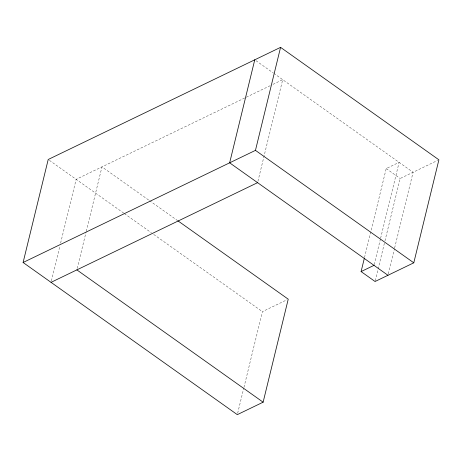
<?xml version="1.0" encoding="UTF-8"?>
<svg xmlns="http://www.w3.org/2000/svg" width="462" height="462" viewBox="0 0 462 462"><rect width="100%" height="100%" fill="white"/><g stroke="black" fill="none" stroke-linecap="round" stroke-linejoin="round"><path stroke-width="0.35" stroke-dasharray="2.31 1.73" d="M51.38 280.942L59.921 245.905M60.603 243.104L76.149 179.337L245.64 97.546M77.2 268.48L86.082 232.045M86.255 231.347L101.969 166.88L148.978 200.265M257.929 181.266L282.698 79.66L272.297 84.679M237.647 413.242L243.797 388.016M243.965 387.318L262.416 311.636L286.942 299.803M364.506 257.571L386.203 168.578L399.11 162.347L380.665 238.028M374.174 264.651L380.492 238.727M375.236 280.804L384.8 241.562M384.967 240.864L400.173 178.499L437.606 160.435M388.311 273.874L394.461 248.648M394.635 247.95L413.08 172.274L273.966 73.458M246.292 97.228L271.644 84.996M255.919 60.643L273.383 73.048M386.203 168.578L400.173 178.499M149.561 200.687L177.177 220.299M49.376 160.32L123.747 213.144M124.33 213.56L151.363 232.761M153.713 234.43L262.416 311.636"/><path stroke-width="0.69" d="M177.766 220.715L288.236 299.18L263.126 402.183L237.306 414.645L23.1 262.497L48.21 159.494L280.573 47.355L438.9 159.812L413.79 262.814L375.063 281.508L361.093 271.581L364.339 258.27M254.758 59.817L229.649 162.82L387.97 275.277M23.1 262.497L255.463 150.364L280.573 47.355M51.039 282.346L257.588 182.663M361.093 271.581L374.001 265.355M255.463 150.364L413.79 262.814M76.859 269.883L263.126 402.183"/></g></svg>
